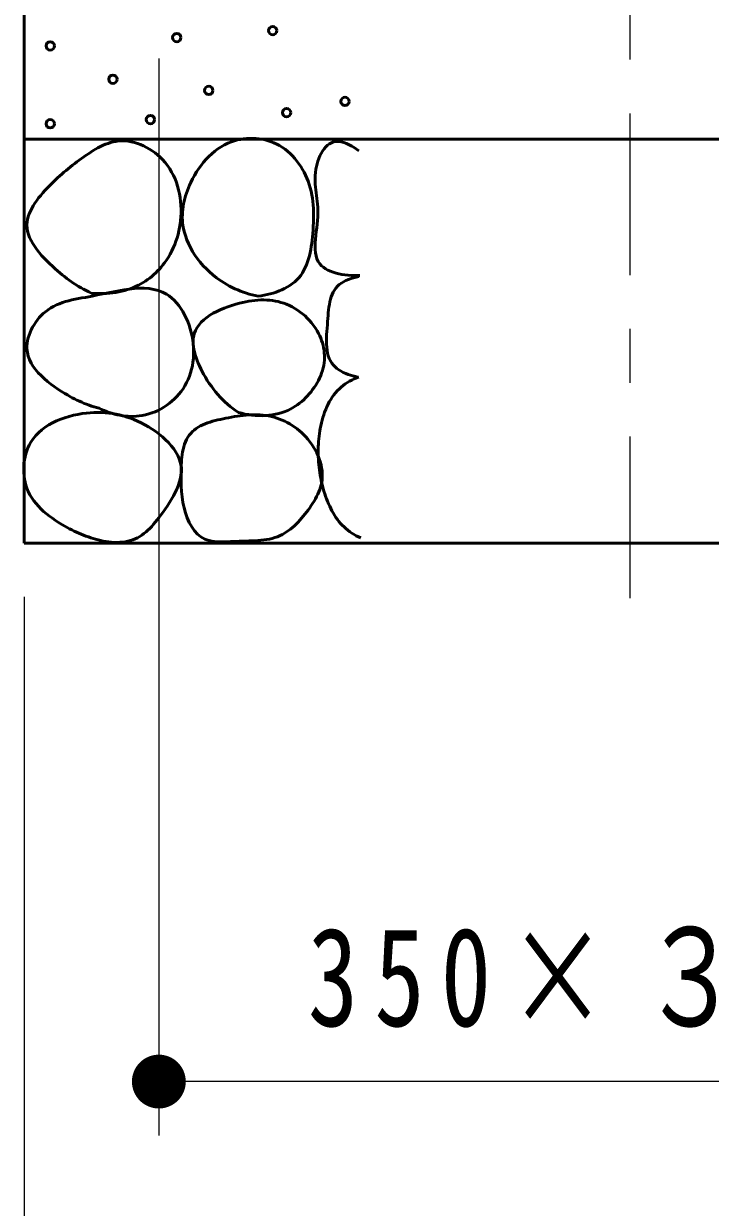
# Model space of a CAD drawing. Units: millimetres on the paper. Extents: x -385 to 0, y -297 to 267.
# Drawn here: x -77.58 to -64.83, y -117.06 to -95.08 of the extents above; entities that cross this region are included whole.
import ezdxf

# ---------------------------------------------------------------- set-up
doc = ezdxf.new("R2010")
doc.units = ezdxf.units.MM
doc.linetypes.add('USER2', pattern=[6, 3, -1, 1, -1])
doc.layers.add('1_20', color=7, linetype='Continuous', lineweight=13)
doc.styles.add('ＭＳ ゴシック', font='')
doc.styles.get('ＭＳ ゴシック').set_extended_font_data('MS Gothic')

# ---------------------------------------------------------------- blocks, each defined once
blk = doc.blocks.new('filled_dot')
at = {"color": 0, "linetype": 'Continuous', "lineweight": -2, "const_width": 1.25}
blk.add_lwpolyline([(-0.625, 0, 1), (0.625, 0, 1)], format="xyb", close=True, dxfattribs=at)

msp = doc.modelspace()

# ---------------------------------------------------------------- linework, layer by layer
at = {"layer": '1_20', "linetype": 'USER2'}
msp.add_line((-66.319, -105.75), (-66.319, -58.92), dxfattribs=at)
at = {"layer": '1_20', "color": 140, "lineweight": 50}
for p, q in [((-77.569, -94.727), (-77.569, -104.727)), ((-55.069, -97.227), (-77.569, -97.227)), ((-55.069, -104.727), (-77.569, -104.727))]:
    msp.add_line(p, q, dxfattribs=at)
at = {"layer": '1_20'}
for p, q in [((-75.069, -95.727), (-75.069, -115.727)), ((-77.569, -105.727), (-77.569, -125.727)), ((-57.569, -114.727), (-75.069, -114.727))]:
    msp.add_line(p, q, dxfattribs=at)
at = {"layer": '1_20', "color": 140, "lineweight": 50}
for points in [[(-76.323, -100.087), (-76.372, -100.064), (-76.42, -100.04), (-76.467, -100.015), (-76.513, -99.989), (-76.558, -99.963), (-76.603, -99.935), (-76.648, -99.905), (-76.691, -99.875), (-76.735, -99.844), (-76.778, -99.812), (-76.821, -99.778), (-76.864, -99.744), (-76.907, -99.708), (-76.95, -99.672), (-76.993, -99.634), (-77.045, -99.587), (-77.097, -99.539), (-77.148, -99.489), (-77.198, -99.438), (-77.246, -99.386), (-77.291, -99.333), (-77.334, -99.278), (-77.374, -99.223), (-77.41, -99.167), (-77.442, -99.11), (-77.469, -99.053), (-77.49, -98.995), (-77.506, -98.937), (-77.516, -98.878), (-77.519, -98.819), (-77.515, -98.768), (-77.507, -98.717), (-77.494, -98.666), (-77.476, -98.615), (-77.455, -98.565), (-77.43, -98.514), (-77.401, -98.465), (-77.37, -98.415), (-77.336, -98.367), (-77.301, -98.319), (-77.263, -98.272), (-77.224, -98.226), (-77.184, -98.181), (-77.143, -98.137), (-77.102, -98.094), (-77.064, -98.056), (-77.025, -98.018), (-76.987, -97.981), (-76.948, -97.945), (-76.909, -97.91), (-76.87, -97.875), (-76.831, -97.842), (-76.792, -97.809), (-76.752, -97.776), (-76.712, -97.744), (-76.671, -97.712), (-76.63, -97.681), (-76.589, -97.65), (-76.547, -97.618), (-76.504, -97.587), (-76.463, -97.557), (-76.42, -97.527), (-76.377, -97.498), (-76.333, -97.469), (-76.289, -97.441), (-76.244, -97.414), (-76.199, -97.388), (-76.153, -97.365), (-76.106, -97.342), (-76.059, -97.322), (-76.012, -97.305), (-75.964, -97.29), (-75.915, -97.277), (-75.866, -97.268), (-75.816, -97.261), (-75.758, -97.258), (-75.699, -97.26), (-75.641, -97.266), (-75.582, -97.276), (-75.523, -97.289), (-75.465, -97.307), (-75.408, -97.328), (-75.351, -97.353), (-75.296, -97.381), (-75.242, -97.412), (-75.19, -97.445), (-75.139, -97.482), (-75.091, -97.521), (-75.045, -97.562), (-75.001, -97.605), (-74.953, -97.66), (-74.909, -97.717), (-74.868, -97.776), (-74.832, -97.838), (-74.799, -97.901), (-74.769, -97.966), (-74.743, -98.033), (-74.721, -98.102), (-74.702, -98.171), (-74.687, -98.241), (-74.674, -98.313), (-74.665, -98.385), (-74.66, -98.457), (-74.657, -98.529), (-74.657, -98.602), (-74.66, -98.668), (-74.666, -98.735), (-74.674, -98.801), (-74.684, -98.866), (-74.698, -98.931), (-74.713, -98.995), (-74.731, -99.059), (-74.752, -99.121), (-74.775, -99.183), (-74.801, -99.243), (-74.829, -99.302), (-74.859, -99.36), (-74.892, -99.417), (-74.927, -99.472), (-74.965, -99.525), (-74.995, -99.564), (-75.026, -99.602), (-75.059, -99.639), (-75.093, -99.675), (-75.128, -99.709), (-75.164, -99.743), (-75.201, -99.775), (-75.239, -99.806), (-75.279, -99.835), (-75.319, -99.863), (-75.361, -99.89), (-75.403, -99.915), (-75.446, -99.938), (-75.49, -99.96), (-75.542, -99.983), (-75.595, -100.004), (-75.649, -100.022), (-75.703, -100.039), (-75.758, -100.053), (-75.814, -100.065), (-75.87, -100.075), (-75.927, -100.083), (-75.983, -100.09), (-76.04, -100.094), (-76.097, -100.096), (-76.154, -100.096), (-76.211, -100.095), (-76.267, -100.092)], [(-73.225, -100.145), (-73.28, -100.133), (-73.335, -100.119), (-73.39, -100.104), (-73.444, -100.087), (-73.498, -100.069), (-73.551, -100.05), (-73.604, -100.028), (-73.656, -100.006), (-73.707, -99.981), (-73.758, -99.955), (-73.808, -99.927), (-73.858, -99.898), (-73.906, -99.867), (-73.954, -99.834), (-74.001, -99.8), (-74.065, -99.749), (-74.127, -99.694), (-74.187, -99.637), (-74.244, -99.577), (-74.299, -99.514), (-74.35, -99.449), (-74.398, -99.382), (-74.442, -99.312), (-74.482, -99.241), (-74.518, -99.168), (-74.55, -99.094), (-74.577, -99.018), (-74.599, -98.942), (-74.615, -98.864), (-74.627, -98.786), (-74.631, -98.735), (-74.633, -98.684), (-74.632, -98.633), (-74.63, -98.582), (-74.625, -98.531), (-74.618, -98.48), (-74.609, -98.429), (-74.598, -98.379), (-74.586, -98.328), (-74.572, -98.278), (-74.556, -98.228), (-74.538, -98.178), (-74.519, -98.129), (-74.498, -98.08), (-74.476, -98.031), (-74.442, -97.965), (-74.407, -97.9), (-74.369, -97.836), (-74.328, -97.774), (-74.284, -97.714), (-74.239, -97.656), (-74.191, -97.601), (-74.14, -97.548), (-74.087, -97.499), (-74.032, -97.452), (-73.974, -97.409), (-73.914, -97.37), (-73.852, -97.334), (-73.787, -97.303), (-73.721, -97.276), (-73.666, -97.258), (-73.611, -97.243), (-73.555, -97.231), (-73.498, -97.222), (-73.441, -97.216), (-73.383, -97.213), (-73.325, -97.213), (-73.267, -97.215), (-73.209, -97.221), (-73.152, -97.23), (-73.095, -97.242), (-73.039, -97.257), (-72.985, -97.274), (-72.931, -97.295), (-72.879, -97.319), (-72.826, -97.348), (-72.774, -97.381), (-72.724, -97.416), (-72.676, -97.455), (-72.63, -97.496), (-72.586, -97.539), (-72.545, -97.585), (-72.506, -97.633), (-72.469, -97.683), (-72.434, -97.735), (-72.402, -97.788), (-72.372, -97.842), (-72.344, -97.897), (-72.319, -97.953), (-72.297, -98.01), (-72.276, -98.071), (-72.257, -98.133), (-72.241, -98.196), (-72.228, -98.259), (-72.218, -98.322), (-72.209, -98.386), (-72.203, -98.45), (-72.198, -98.515), (-72.196, -98.58), (-72.195, -98.646), (-72.196, -98.712), (-72.198, -98.778), (-72.201, -98.845), (-72.205, -98.912), (-72.211, -98.98), (-72.216, -99.04), (-72.223, -99.1), (-72.23, -99.16), (-72.238, -99.22), (-72.248, -99.279), (-72.26, -99.338), (-72.273, -99.395), (-72.289, -99.452), (-72.306, -99.507), (-72.326, -99.561), (-72.349, -99.613), (-72.375, -99.663), (-72.403, -99.711), (-72.435, -99.757), (-72.47, -99.8), (-72.507, -99.839), (-72.547, -99.876), (-72.59, -99.91), (-72.635, -99.942), (-72.683, -99.972), (-72.733, -99.999), (-72.784, -100.024), (-72.837, -100.046), (-72.891, -100.067), (-72.946, -100.085), (-73.002, -100.101), (-73.058, -100.115), (-73.114, -100.127), (-73.169, -100.137)], [(-76.179, -102.223), (-76.226, -102.211), (-76.273, -102.198), (-76.319, -102.183), (-76.365, -102.168), (-76.411, -102.151), (-76.456, -102.133), (-76.5, -102.114), (-76.545, -102.094), (-76.59, -102.073), (-76.634, -102.051), (-76.678, -102.028), (-76.723, -102.004), (-76.767, -101.978), (-76.812, -101.952), (-76.879, -101.911), (-76.946, -101.868), (-77.012, -101.822), (-77.076, -101.775), (-77.139, -101.725), (-77.199, -101.673), (-77.256, -101.619), (-77.309, -101.564), (-77.358, -101.506), (-77.401, -101.446), (-77.439, -101.384), (-77.47, -101.32), (-77.494, -101.255), (-77.511, -101.188), (-77.519, -101.119), (-77.519, -101.069), (-77.515, -101.019), (-77.507, -100.968), (-77.495, -100.918), (-77.48, -100.867), (-77.461, -100.817), (-77.439, -100.768), (-77.414, -100.72), (-77.386, -100.673), (-77.356, -100.627), (-77.324, -100.583), (-77.289, -100.541), (-77.252, -100.502), (-77.214, -100.465), (-77.175, -100.431), (-77.126, -100.394), (-77.075, -100.361), (-77.023, -100.332), (-76.969, -100.306), (-76.914, -100.283), (-76.858, -100.262), (-76.8, -100.244), (-76.742, -100.228), (-76.682, -100.214), (-76.621, -100.2), (-76.559, -100.188), (-76.497, -100.176), (-76.434, -100.165), (-76.37, -100.153), (-76.305, -100.141), (-76.208, -100.121), (-76.109, -100.101), (-76.01, -100.08), (-75.912, -100.06), (-75.813, -100.041), (-75.715, -100.025), (-75.619, -100.011), (-75.524, -100.001), (-75.43, -99.996), (-75.339, -99.996), (-75.251, -100.002), (-75.165, -100.016), (-75.083, -100.036), (-75.004, -100.066), (-74.929, -100.105), (-74.878, -100.138), (-74.83, -100.177), (-74.784, -100.22), (-74.74, -100.267), (-74.699, -100.317), (-74.66, -100.371), (-74.624, -100.429), (-74.591, -100.489), (-74.56, -100.551), (-74.533, -100.615), (-74.508, -100.681), (-74.486, -100.749), (-74.468, -100.817), (-74.452, -100.886), (-74.44, -100.956), (-74.431, -101.025), (-74.425, -101.095), (-74.423, -101.164), (-74.424, -101.232), (-74.428, -101.301), (-74.436, -101.368), (-74.447, -101.434), (-74.461, -101.499), (-74.479, -101.564), (-74.5, -101.626), (-74.525, -101.688), (-74.553, -101.748), (-74.584, -101.806), (-74.619, -101.862), (-74.657, -101.916), (-74.695, -101.963), (-74.736, -102.009), (-74.78, -102.052), (-74.825, -102.093), (-74.873, -102.132), (-74.923, -102.169), (-74.975, -102.203), (-75.029, -102.234), (-75.084, -102.263), (-75.14, -102.288), (-75.198, -102.311), (-75.256, -102.33), (-75.316, -102.346), (-75.376, -102.359), (-75.436, -102.368), (-75.487, -102.373), (-75.538, -102.376), (-75.589, -102.376), (-75.64, -102.374), (-75.691, -102.369), (-75.742, -102.363), (-75.793, -102.354), (-75.843, -102.344), (-75.893, -102.331), (-75.942, -102.317), (-75.991, -102.302), (-76.039, -102.284), (-76.086, -102.265), (-76.133, -102.245)], [(-73.591, -102.302), (-73.644, -102.266), (-73.695, -102.228), (-73.745, -102.189), (-73.793, -102.148), (-73.841, -102.106), (-73.886, -102.062), (-73.93, -102.016), (-73.973, -101.969), (-74.015, -101.92), (-74.055, -101.87), (-74.094, -101.817), (-74.132, -101.763), (-74.169, -101.707), (-74.204, -101.65), (-74.238, -101.59), (-74.265, -101.541), (-74.29, -101.491), (-74.315, -101.439), (-74.338, -101.388), (-74.358, -101.336), (-74.377, -101.283), (-74.394, -101.231), (-74.408, -101.179), (-74.419, -101.127), (-74.427, -101.076), (-74.431, -101.025), (-74.432, -100.976), (-74.429, -100.928), (-74.422, -100.881), (-74.411, -100.835), (-74.389, -100.778), (-74.359, -100.725), (-74.323, -100.674), (-74.281, -100.626), (-74.233, -100.581), (-74.179, -100.538), (-74.122, -100.498), (-74.06, -100.461), (-73.995, -100.427), (-73.928, -100.395), (-73.858, -100.366), (-73.787, -100.34), (-73.715, -100.315), (-73.642, -100.294), (-73.57, -100.274), (-73.511, -100.26), (-73.454, -100.248), (-73.397, -100.238), (-73.34, -100.229), (-73.284, -100.222), (-73.228, -100.217), (-73.173, -100.214), (-73.118, -100.213), (-73.064, -100.215), (-73.011, -100.218), (-72.958, -100.224), (-72.905, -100.233), (-72.853, -100.244), (-72.801, -100.258), (-72.75, -100.274), (-72.697, -100.294), (-72.645, -100.317), (-72.593, -100.343), (-72.543, -100.372), (-72.494, -100.403), (-72.446, -100.437), (-72.4, -100.473), (-72.355, -100.511), (-72.312, -100.552), (-72.271, -100.595), (-72.233, -100.639), (-72.196, -100.686), (-72.162, -100.734), (-72.131, -100.784), (-72.103, -100.835), (-72.082, -100.878), (-72.063, -100.921), (-72.047, -100.965), (-72.032, -101.01), (-72.02, -101.055), (-72.01, -101.101), (-72.002, -101.147), (-71.997, -101.193), (-71.994, -101.239), (-71.993, -101.285), (-71.995, -101.331), (-72, -101.38), (-72.008, -101.428), (-72.018, -101.476), (-72.031, -101.524), (-72.047, -101.571), (-72.064, -101.617), (-72.084, -101.663), (-72.106, -101.708), (-72.13, -101.752), (-72.156, -101.795), (-72.184, -101.837), (-72.213, -101.878), (-72.243, -101.918), (-72.275, -101.957), (-72.309, -101.994), (-72.343, -102.03), (-72.379, -102.065), (-72.416, -102.098), (-72.455, -102.13), (-72.494, -102.159), (-72.535, -102.187), (-72.577, -102.213), (-72.62, -102.237), (-72.664, -102.259), (-72.721, -102.283), (-72.78, -102.304), (-72.84, -102.321), (-72.901, -102.335), (-72.963, -102.346), (-73.026, -102.354), (-73.089, -102.359), (-73.153, -102.362), (-73.217, -102.361), (-73.281, -102.357), (-73.344, -102.351), (-73.407, -102.342), (-73.47, -102.331), (-73.531, -102.318)], [(-76.197, -104.668), (-76.243, -104.656), (-76.288, -104.643), (-76.333, -104.629), (-76.378, -104.614), (-76.423, -104.598), (-76.467, -104.581), (-76.511, -104.564), (-76.555, -104.545), (-76.598, -104.525), (-76.641, -104.505), (-76.684, -104.483), (-76.727, -104.461), (-76.77, -104.438), (-76.812, -104.415), (-76.872, -104.38), (-76.931, -104.344), (-76.989, -104.307), (-77.046, -104.268), (-77.102, -104.227), (-77.156, -104.184), (-77.208, -104.14), (-77.258, -104.093), (-77.305, -104.045), (-77.349, -103.994), (-77.391, -103.941), (-77.428, -103.887), (-77.463, -103.83), (-77.493, -103.77), (-77.519, -103.708), (-77.537, -103.654), (-77.552, -103.598), (-77.564, -103.54), (-77.572, -103.482), (-77.577, -103.423), (-77.579, -103.363), (-77.578, -103.304), (-77.573, -103.244), (-77.565, -103.185), (-77.553, -103.127), (-77.538, -103.07), (-77.52, -103.014), (-77.499, -102.96), (-77.474, -102.908), (-77.446, -102.857), (-77.403, -102.793), (-77.354, -102.732), (-77.3, -102.676), (-77.241, -102.625), (-77.178, -102.577), (-77.111, -102.534), (-77.041, -102.495), (-76.968, -102.459), (-76.892, -102.428), (-76.815, -102.4), (-76.736, -102.376), (-76.656, -102.355), (-76.575, -102.338), (-76.494, -102.324), (-76.414, -102.314), (-76.343, -102.308), (-76.274, -102.304), (-76.204, -102.302), (-76.135, -102.304), (-76.067, -102.307), (-75.999, -102.314), (-75.931, -102.323), (-75.864, -102.335), (-75.797, -102.349), (-75.731, -102.367), (-75.664, -102.387), (-75.598, -102.41), (-75.532, -102.435), (-75.466, -102.464), (-75.4, -102.495), (-75.33, -102.531), (-75.261, -102.571), (-75.193, -102.613), (-75.127, -102.658), (-75.063, -102.705), (-75.002, -102.755), (-74.943, -102.808), (-74.889, -102.862), (-74.839, -102.919), (-74.793, -102.977), (-74.753, -103.037), (-74.719, -103.099), (-74.692, -103.162), (-74.671, -103.226), (-74.657, -103.292), (-74.652, -103.353), (-74.653, -103.414), (-74.659, -103.476), (-74.672, -103.539), (-74.689, -103.602), (-74.71, -103.665), (-74.736, -103.727), (-74.765, -103.79), (-74.798, -103.853), (-74.833, -103.915), (-74.871, -103.977), (-74.911, -104.038), (-74.952, -104.098), (-74.995, -104.157), (-75.038, -104.216), (-75.07, -104.258), (-75.102, -104.299), (-75.135, -104.34), (-75.168, -104.379), (-75.201, -104.417), (-75.236, -104.454), (-75.271, -104.489), (-75.307, -104.521), (-75.345, -104.552), (-75.384, -104.58), (-75.424, -104.606), (-75.465, -104.63), (-75.508, -104.65), (-75.553, -104.668), (-75.6, -104.682), (-75.647, -104.694), (-75.696, -104.703), (-75.745, -104.709), (-75.796, -104.713), (-75.846, -104.715), (-75.897, -104.714), (-75.948, -104.712), (-75.999, -104.707), (-76.05, -104.7), (-76.1, -104.691), (-76.149, -104.68)], [(-74.648, -103.38), (-74.651, -103.332), (-74.652, -103.284), (-74.651, -103.234), (-74.649, -103.184), (-74.645, -103.134), (-74.638, -103.085), (-74.63, -103.035), (-74.619, -102.987), (-74.606, -102.939), (-74.591, -102.893), (-74.573, -102.848), (-74.553, -102.805), (-74.53, -102.764), (-74.504, -102.726), (-74.476, -102.69), (-74.445, -102.657), (-74.411, -102.628), (-74.375, -102.6), (-74.337, -102.575), (-74.296, -102.552), (-74.254, -102.532), (-74.21, -102.513), (-74.165, -102.496), (-74.119, -102.48), (-74.072, -102.466), (-74.024, -102.453), (-73.975, -102.441), (-73.926, -102.43), (-73.877, -102.42), (-73.828, -102.41), (-73.773, -102.399), (-73.718, -102.389), (-73.664, -102.379), (-73.61, -102.371), (-73.556, -102.363), (-73.502, -102.357), (-73.449, -102.351), (-73.395, -102.347), (-73.343, -102.345), (-73.29, -102.344), (-73.238, -102.344), (-73.186, -102.347), (-73.134, -102.351), (-73.082, -102.358), (-73.03, -102.367), (-72.98, -102.377), (-72.929, -102.391), (-72.879, -102.406), (-72.829, -102.424), (-72.78, -102.444), (-72.731, -102.465), (-72.684, -102.49), (-72.637, -102.516), (-72.591, -102.544), (-72.546, -102.574), (-72.502, -102.606), (-72.459, -102.641), (-72.418, -102.677), (-72.378, -102.715), (-72.34, -102.755), (-72.301, -102.8), (-72.263, -102.847), (-72.228, -102.896), (-72.195, -102.946), (-72.165, -102.998), (-72.138, -103.051), (-72.113, -103.106), (-72.091, -103.161), (-72.073, -103.216), (-72.058, -103.272), (-72.046, -103.329), (-72.038, -103.385), (-72.034, -103.441), (-72.034, -103.497), (-72.038, -103.553), (-72.045, -103.599), (-72.055, -103.644), (-72.067, -103.689), (-72.082, -103.734), (-72.099, -103.778), (-72.118, -103.821), (-72.139, -103.864), (-72.162, -103.907), (-72.187, -103.949), (-72.213, -103.991), (-72.24, -104.032), (-72.268, -104.073), (-72.297, -104.114), (-72.326, -104.153), (-72.356, -104.192), (-72.387, -104.23), (-72.418, -104.268), (-72.451, -104.304), (-72.483, -104.339), (-72.517, -104.374), (-72.551, -104.406), (-72.586, -104.438), (-72.622, -104.468), (-72.659, -104.496), (-72.697, -104.522), (-72.735, -104.546), (-72.775, -104.568), (-72.815, -104.588), (-72.863, -104.609), (-72.913, -104.626), (-72.963, -104.64), (-73.015, -104.653), (-73.068, -104.662), (-73.122, -104.67), (-73.176, -104.676), (-73.231, -104.681), (-73.287, -104.685), (-73.344, -104.687), (-73.401, -104.689), (-73.459, -104.691), (-73.517, -104.692), (-73.576, -104.694), (-73.634, -104.696), (-73.686, -104.698), (-73.739, -104.701), (-73.79, -104.703), (-73.842, -104.705), (-73.893, -104.705), (-73.943, -104.705), (-73.992, -104.702), (-74.04, -104.698), (-74.087, -104.691), (-74.132, -104.682), (-74.175, -104.669), (-74.217, -104.653), (-74.288, -104.613), (-74.351, -104.562), (-74.409, -104.499), (-74.459, -104.428), (-74.503, -104.348), (-74.542, -104.261), (-74.574, -104.169), (-74.601, -104.073), (-74.622, -103.973), (-74.638, -103.871), (-74.649, -103.769), (-74.655, -103.668), (-74.657, -103.568), (-74.655, -103.472)]]:
    msp.add_lwpolyline(points, close=True, dxfattribs=at)
for points in [[(-71.355, -97.442), (-71.397, -97.413), (-71.441, -97.383), (-71.488, -97.356), (-71.536, -97.331), (-71.585, -97.309), (-71.635, -97.292), (-71.685, -97.279), (-71.733, -97.272), (-71.781, -97.272), (-71.826, -97.279), (-71.866, -97.293), (-71.903, -97.314), (-71.938, -97.34), (-71.971, -97.372), (-72.001, -97.408), (-72.029, -97.448), (-72.054, -97.491), (-72.077, -97.537), (-72.097, -97.586), (-72.115, -97.635), (-72.13, -97.686), (-72.142, -97.736), (-72.152, -97.787), (-72.16, -97.844), (-72.165, -97.901), (-72.167, -97.956), (-72.166, -98.01), (-72.164, -98.064), (-72.159, -98.117), (-72.154, -98.17), (-72.148, -98.222), (-72.141, -98.275), (-72.134, -98.328), (-72.128, -98.381), (-72.123, -98.435), (-72.119, -98.489), (-72.116, -98.545), (-72.116, -98.602), (-72.118, -98.669), (-72.123, -98.737), (-72.13, -98.806), (-72.138, -98.876), (-72.147, -98.945), (-72.155, -99.015), (-72.161, -99.083), (-72.166, -99.15), (-72.168, -99.215), (-72.166, -99.278), (-72.16, -99.338), (-72.15, -99.395), (-72.133, -99.449), (-72.11, -99.498), (-72.08, -99.543), (-72.049, -99.577), (-72.013, -99.607), (-71.973, -99.634), (-71.929, -99.658), (-71.882, -99.679), (-71.832, -99.698), (-71.779, -99.713), (-71.725, -99.727), (-71.669, -99.738), (-71.613, -99.747), (-71.556, -99.753), (-71.5, -99.758), (-71.444, -99.76), (-71.39, -99.761), (-71.337, -99.761)], [(-71.355, -99.779), (-71.404, -99.788), (-71.452, -99.8), (-71.501, -99.815), (-71.548, -99.832), (-71.595, -99.852), (-71.639, -99.875), (-71.68, -99.9), (-71.719, -99.928), (-71.754, -99.96), (-71.784, -99.994), (-71.81, -100.03), (-71.833, -100.07), (-71.852, -100.111), (-71.868, -100.155), (-71.882, -100.2), (-71.893, -100.248), (-71.903, -100.297), (-71.91, -100.347), (-71.917, -100.398), (-71.922, -100.451), (-71.926, -100.504), (-71.931, -100.558), (-71.935, -100.612), (-71.94, -100.673), (-71.945, -100.735), (-71.949, -100.796), (-71.953, -100.857), (-71.955, -100.917), (-71.956, -100.976), (-71.955, -101.034), (-71.952, -101.091), (-71.945, -101.146), (-71.936, -101.199), (-71.923, -101.25), (-71.906, -101.298), (-71.884, -101.344), (-71.858, -101.387), (-71.826, -101.427), (-71.796, -101.457), (-71.762, -101.486), (-71.725, -101.512), (-71.685, -101.536), (-71.644, -101.558), (-71.6, -101.577), (-71.556, -101.595), (-71.51, -101.61), (-71.464, -101.623), (-71.419, -101.635), (-71.373, -101.644)], [(-71.355, -101.644), (-71.399, -101.661), (-71.442, -101.68), (-71.485, -101.701), (-71.527, -101.723), (-71.567, -101.748), (-71.607, -101.773), (-71.645, -101.801), (-71.682, -101.83), (-71.717, -101.861), (-71.754, -101.897), (-71.788, -101.935), (-71.82, -101.975), (-71.85, -102.017), (-71.878, -102.06), (-71.904, -102.105), (-71.928, -102.151), (-71.95, -102.198), (-71.971, -102.247), (-71.99, -102.296), (-72.007, -102.346), (-72.023, -102.396), (-72.037, -102.447), (-72.05, -102.498), (-72.061, -102.549), (-72.071, -102.598), (-72.08, -102.646), (-72.087, -102.695), (-72.094, -102.743), (-72.099, -102.791), (-72.103, -102.84), (-72.106, -102.888), (-72.109, -102.936), (-72.11, -102.985), (-72.11, -103.033), (-72.109, -103.081), (-72.108, -103.129), (-72.105, -103.178), (-72.102, -103.226), (-72.098, -103.274), (-72.092, -103.323), (-72.086, -103.373), (-72.079, -103.422), (-72.071, -103.471), (-72.062, -103.52), (-72.052, -103.569), (-72.042, -103.618), (-72.03, -103.667), (-72.017, -103.715), (-72.003, -103.763), (-71.988, -103.811), (-71.972, -103.858), (-71.954, -103.905), (-71.936, -103.952), (-71.917, -103.998), (-71.897, -104.042), (-71.877, -104.085), (-71.855, -104.127), (-71.832, -104.169), (-71.807, -104.21), (-71.782, -104.25), (-71.754, -104.288), (-71.726, -104.326), (-71.695, -104.362), (-71.663, -104.397), (-71.63, -104.429), (-71.595, -104.46), (-71.559, -104.489), (-71.521, -104.517), (-71.483, -104.543), (-71.443, -104.568), (-71.402, -104.591), (-71.361, -104.612), (-71.319, -104.632)]]:
    msp.add_lwpolyline(points, dxfattribs=at)
for centre in [(-72.955, -95.212), (-74.736, -95.341), (-77.085, -95.496), (-75.923, -96.115), (-74.142, -96.322), (-71.613, -96.528), (-72.697, -96.735), (-77.085, -96.941), (-75.226, -96.864)]:
    msp.add_circle(centre, 0.0774, dxfattribs=at)

# ---------------------------------------------------------------- block references
at = {"layer": '1_20', "xscale": 0.4, "yscale": 0.4}
msp.add_blockref('filled_dot', (-75.069, -114.727), dxfattribs=at)

# ---------------------------------------------------------------- texts
at = {"layer": '1_20', "insert": (-65.504, -113.727), "char_height": 1.833, "attachment_point": 8, "style": 'ＭＳ ゴシック'}
msp.add_mtext('\\T1.32;\\W0.75;350×３５０', dxfattribs=at)

doc.saveas('drawing.dxf')
